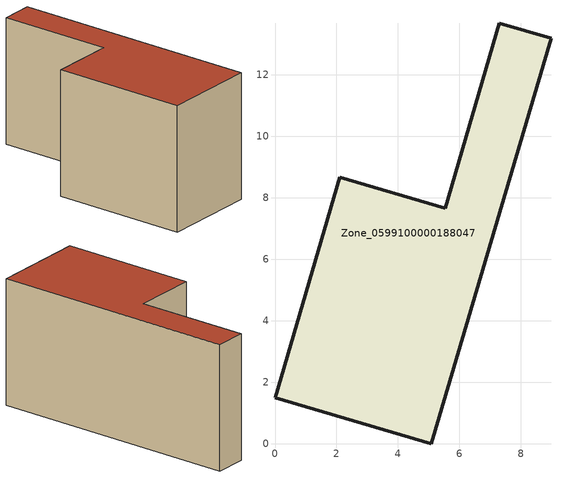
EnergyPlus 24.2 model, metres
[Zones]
Zone_0599100000188047
 floor ground (C_G): 0,1.49 2.11,8.67 5.54,7.67 7.3,13.68 8.98,13.19 5.09,0 z0
 wall outside (C_F): 2.11,8.67 0,1.49 5.09,0 8.98,13.19 7.3,13.68 5.54,7.67 2.11,8.67 z0:7.01
 roof outside (C_R): 8.98,13.19 7.3,13.68 5.54,7.67 2.11,8.67 0,1.49 5.09,0 z7.01
[BUILDING]
Pand.0599100000188047: North Axis=0; Terrain=City; Loads Convergence Tolerance Value=0.04; Temperature Convergence Tolerance Value=0.4; Solar Distribution=FullExterior; Maximum Number of Warmup Days=25; Minimum Number of Warmup Days=1
[Site:Location]
Rotterdam.The.Hague.AP_ZH_NLD Design_Conditions: Latitude=51.96; Longitude=4.45; Time Zone=1; Elevation=-4.5
[SITE:GROUNDTEMPERATURE:BUILDINGSURFACE]
18, 18, 18, 18, 18, 18, 18, 18, 18, 18, 18, 18
[MATERIAL] Thermal Absorptance=0.9; Solar Absorptance=0.7; Visible Absorptance=0.7
Name | Roughness | Thickness | Conductivity | Density | Specific Heat
G.TI.1946 | MediumSmooth | 0.15 | 1 | 540 | 1210
F.TI.1946 | Rough | 0.3 | 0.857143 | 1920 | 840
R.TI.1946 | MediumRough | 0.2 | 0.1 | 1500 | 1000
[CONSTRUCTION]
C_G: G.TI.1946
C_F: F.TI.1946
C_R: R.TI.1946
[ZONE]
Zone_0599100000188047: Type=1; Multiplier=1; Ceiling Height=Autocalculate; Volume=Autocalculate; Floor Area=autocalculate; Part of Total Floor Area=Yes
[ZONEINFILTRATION:DESIGNFLOWRATE]
Infil_Zone_0599100000188047: Zone or ZoneList or Space or SpaceList=Zone_0599100000188047; Schedule=AlwaysOn; Design Flow Rate Calculation Method=Flow/Area; Flow Rate per Floor Area=0.003; Constant Term Coefficient=1; Temperature Term Coefficient=0; Velocity Term Coefficient=0; Velocity Squared Term Coefficient=0
[HVACTEMPLATE:ZONE:IDEALLOADSAIRSYSTEM]
Zone_0599100000188047: Maximum Heating Supply Air Temperature=50; Minimum Cooling Supply Air Temperature=13; Maximum Heating Supply Air Humidity Ratio=0.0156; Minimum Cooling Supply Air Humidity Ratio=0.0077; Heating Limit=NoLimit; Cooling Limit=NoLimit; Dehumidification Control Type=ConstantSensibleHeatRatio; Cooling Sensible Heat Ratio=0.7; Dehumidification Setpoint=60; Humidification Control Type=None; Humidification Setpoint=30; Outdoor Air Method=None; Outdoor Air Flow Rate per Person=0.00944; Outdoor Air Flow Rate per Zone Floor Area=0; Outdoor Air Flow Rate per Zone=0; Demand Controlled Ventilation Type=None; Outdoor Air Economizer Type=NoEconomizer; Heat Recovery Type=None; Sensible Heat Recovery Effectiveness=0.7; Latent Heat Recovery Effectiveness=0.65
[ZONECONTROL:THERMOSTAT]
ThermostatControl_Zone_0599100000188047: Zone or ZoneList=Zone_0599100000188047; Control Type Schedule=DualSetpointControlType; Control 1=Thermostat_Zone_0599100000188047; Temperature Difference Between Cutout And Setpoint=0
[THERMOSTATSETPOINT:DUALSETPOINT]
Thermostat_Zone_0599100000188047: Heating Setpoint Temperature Schedule=HeatingSetpoint_Zone_0599100000188047; Cooling Setpoint Temperature Schedule=CoolingSetpoint_Zone_0599100000188047
[SCHEDULE:COMPACT]
HeatingSetpoint_Zone_0599100000188047: Through: 12/31, For: AllDays, Until: 24:00, 21
CoolingSetpoint_Zone_0599100000188047: Through: 12/31, For: AllDays, Until: 24:00, 24
DualSetpointControlType: Through: 12/31, For: AllDays, Until: 24:00, 4
AlwaysOn: Through: 12/31, For: AllDays, Until: 24:00, 1
